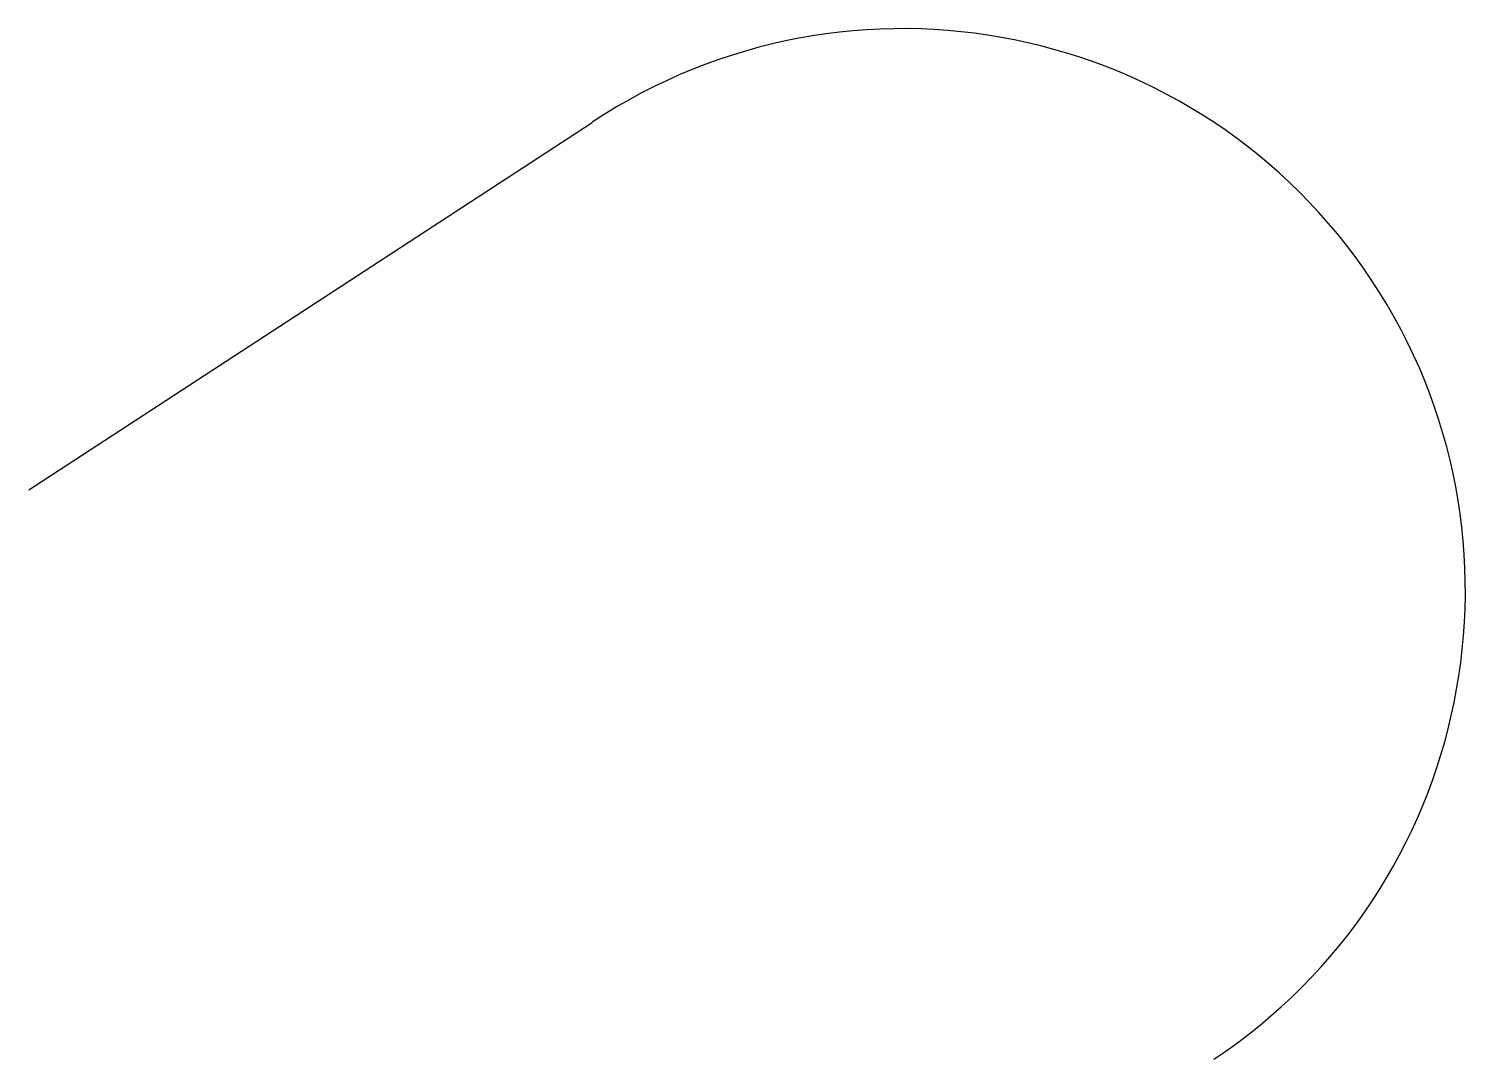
# Model space of a CAD drawing. Header units: millimetres. Extents: x 2677 to 4246, y 769 to 1896.
import ezdxf

# ---------------------------------------------------------------- set-up
doc = ezdxf.new("R2010")
doc.units = ezdxf.units.MM

msp = doc.modelspace()

# ---------------------------------------------------------------- linework, layer by layer
msp.add_line((2676.6, 1391.7), (3292, 1793.5))
msp.add_arc((3631.6, 1281.4), 614.5, 303.5468, 123.5468)

doc.saveas('drawing.dxf')
